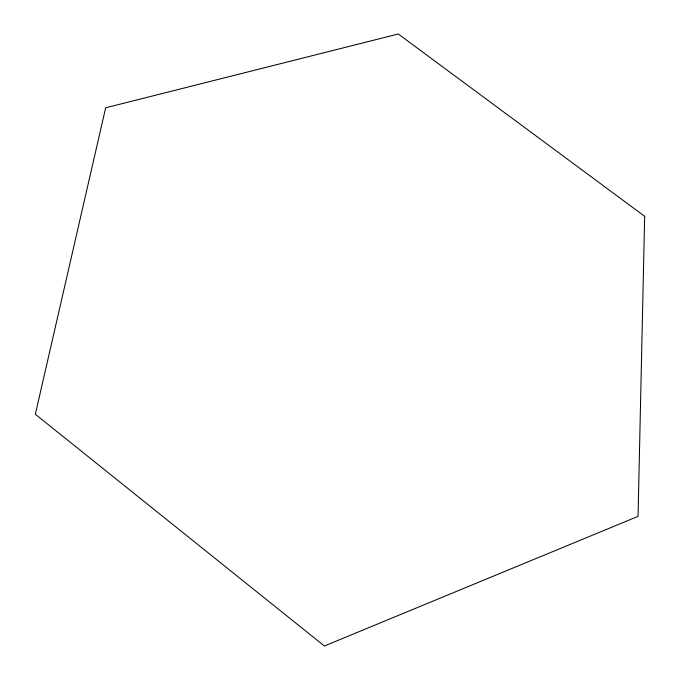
<?xml version="1.0" encoding="UTF-8"?>
<svg xmlns="http://www.w3.org/2000/svg" width="680" height="680" viewBox="0 0 680 680"><rect width="100%" height="100%" fill="white"/><g stroke="black" fill="none" stroke-linecap="round" stroke-linejoin="round"><path stroke-width="1.02" d="M644.665 216.299L638.053 516.366L324.368 646L35.334 414.256L105.655 107.805L398.276 34L644.665 216.299"/></g></svg>
